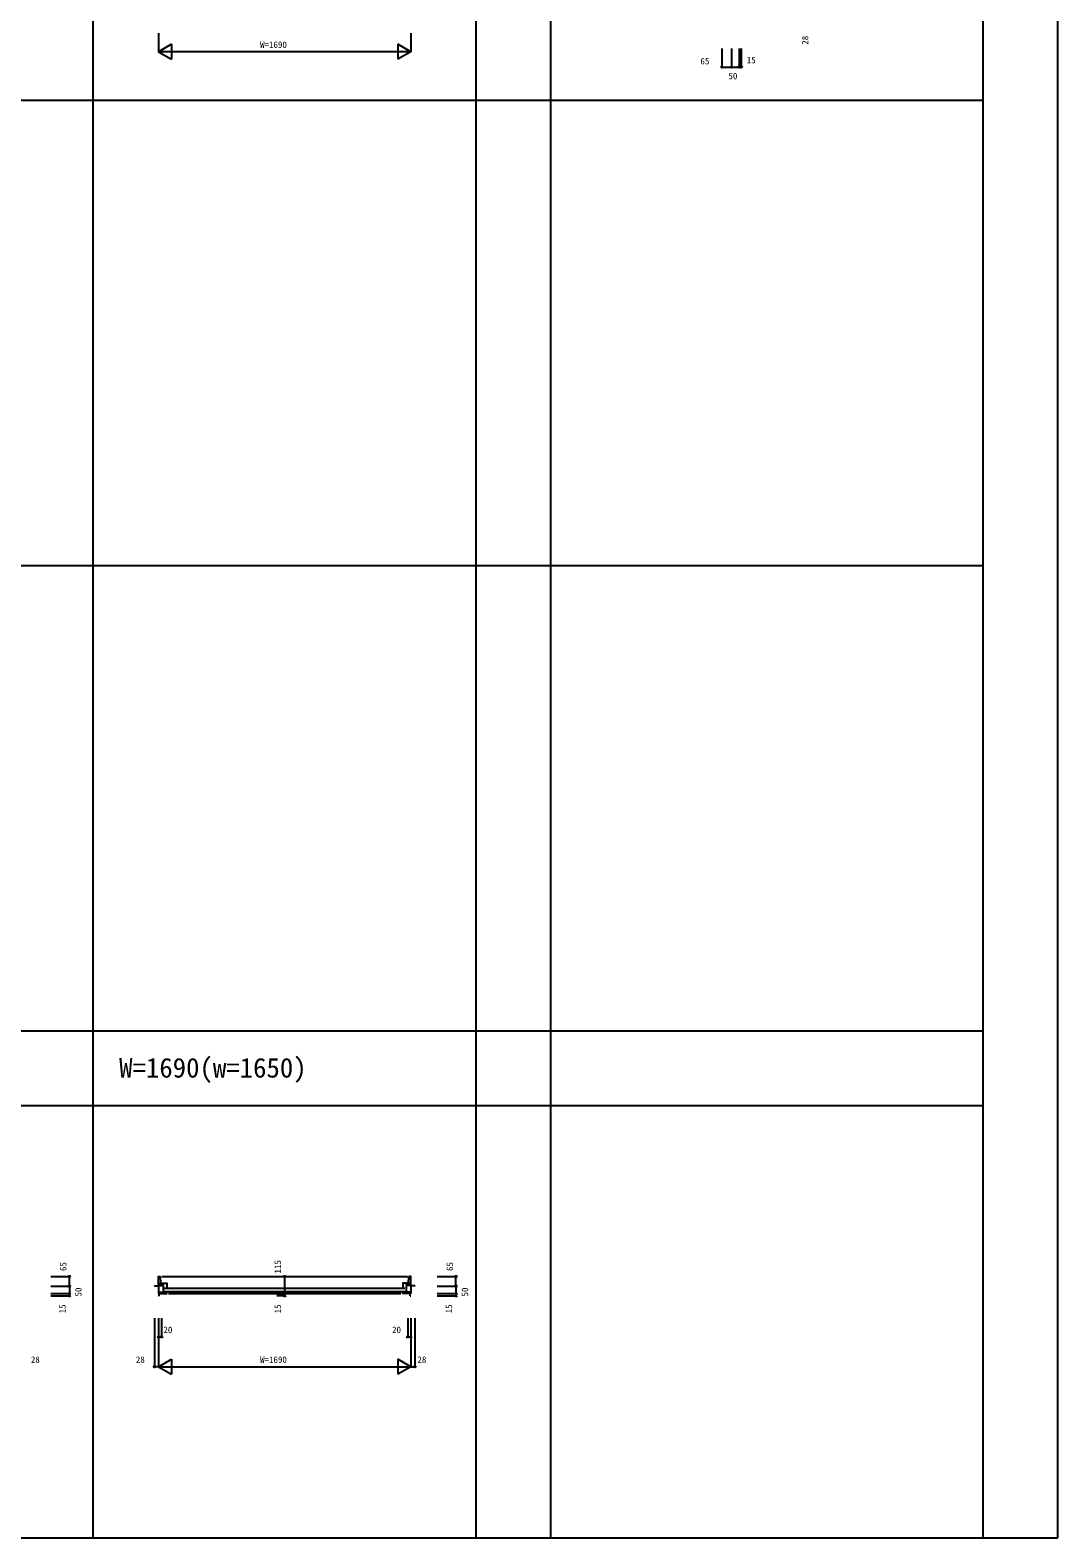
# Model space of a CAD drawing. Units: millimetres, scale not verified. Extents: x -13750 to 13750, y -10000 to 10000.
# Drawn here: x 6860 to 13750, y -10000 to 110 of the extents above; entities that cross this region are included whole.
import ezdxf
from ezdxf.enums import TextEntityAlignment as Align

# ---------------------------------------------------------------- set-up
doc = ezdxf.new("R2010")
doc.units = ezdxf.units.MM
doc.header["$LTSCALE"] = 50
for name, color, linetype in [('0-0_0', 3, 'Continuous'), ('0-2_YKK_B1', 4, 'Continuous'), ('0-4_YKK_F1', 7, 'Continuous'), ('0-6_YKK_N1', 2, 'Continuous')]:
    doc.layers.add(name, color=color, linetype=linetype)
doc.styles.add('ＭＳ ゴシック', font='')
doc.styles.get('ＭＳ ゴシック').set_extended_font_data('MS Gothic')

msp = doc.modelspace()

# ---------------------------------------------------------------- linework, layer by layer
at = {"layer": '0-2_YKK_B1'}
for p, q in [((7735.76, -8292.5), (7733.4, -8247.5)), ((7743.4, -8247.5), (9389.4, -8247.5)), ((9397.04, -8292.5), (9399.4, -8247.5)), ((7693.4, -8309.1), (7693.4, -8312.5)), ((7721.4, -8294.1), (7742.2, -8294.1)), ((7721.4, -8308.6), (7751.4, -8308.6)), ((7721.4, -8309.1), (7721.4, -8362.5)), ((7721.4, -8352.5), (7751.4, -8352.5)), ((7725.4, -8362.5), (7721.4, -8362.5)), ((7725.4, -8377.5), (7721.4, -8377.5)), ((7725.4, -8377.5), (7725.4, -8362.5)), ((7725.4, -8362.5), (7777.4, -8362.5)), ((7735.76, -8292.5), (7751.4, -8292.5)), ((7742.2, -8292.5), (7742.2, -8307)), ((7742.2, -8307), (7751.4, -8307)), ((7751.4, -8292.5), (7751.4, -8303.5)), ((7751.4, -8307), (7751.4, -8352.5)), ((7751.4, -8352.5), (7763.4, -8352.5)), ((7761.4, -8326.5), (9371.4, -8326.5)), ((7761.4, -8348.5), (9371.4, -8348.5)), ((7763.4, -8362.5), (7763.4, -8352.5)), ((7763.4, -8352.5), (7767.6, -8352.5)), ((7775.4, -8352.5), (7771.1, -8352.5)), ((7775.4, -8362.5), (7775.4, -8352.5)), ((7787.4, -8362.5), (9345.4, -8362.5)), ((9407.4, -8362.5), (9355.4, -8362.5)), ((9357.4, -8362.5), (9357.4, -8352.5)), ((9357.4, -8352.5), (9361.7, -8352.5)), ((9369.4, -8352.5), (9365.2, -8352.5)), ((9369.4, -8362.5), (9369.4, -8352.5)), ((9381.4, -8352.5), (9369.4, -8352.5)), ((9397.04, -8292.5), (9381.4, -8292.5)), ((9381.4, -8292.5), (9381.4, -8303.5)), ((9390.6, -8307), (9381.4, -8307)), ((9381.4, -8307), (9381.4, -8352.5)), ((9411.4, -8308.6), (9381.4, -8308.6)), ((9411.4, -8352.5), (9381.4, -8352.5)), ((9390.6, -8292.5), (9390.6, -8307)), ((9411.4, -8294.1), (9390.6, -8294.1)), ((9407.4, -8377.5), (9407.4, -8362.5)), ((9407.4, -8362.5), (9411.4, -8362.5)), ((9407.4, -8377.5), (9411.4, -8377.5)), ((9411.4, -8309.1), (9411.4, -8362.5)), ((9439.4, -8309.1), (9439.4, -8312.5))]:
    msp.add_line(p, q, dxfattribs=at)
for points in [[(7693.4, -8309.1), (7721.4, -8309.1), (7721.4, -8247.5), (7733.4, -8247.5)], [(9439.4, -8309.1), (9411.4, -8309.1), (9411.4, -8247.5), (9399.4, -8247.5)], [(7751.4, -8292.7), (7775.4, -8292.7), (7775.4, -8328.5)], [(9381.4, -8292.7), (9357.4, -8292.7), (9357.4, -8328.5)]]:
    msp.add_lwpolyline(points, dxfattribs=at)
at = {"layer": '0-4_YKK_F1'}
for p, q in [((13750, -10000), (13750, 10000)), ((7282.8, -10000), (7282.8, 9500)), ((9850, -10000), (9850, 9500)), ((10350, -10000), (10350, 9500)), ((13250, -10000), (13250, 9500)), ((-13750, -360), (13250, -360)), ((-13750, -3480), (13250, -3480)), ((-13750, -6600), (13250, -6600)), ((-13750, -7100), (13250, -7100)), ((-13750, -10000), (13750, -10000))]:
    msp.add_line(p, q, dxfattribs=at)
at = {"layer": '0-6_YKK_N1'}
for p, q in [((7721.4, 90), (7721.4, -35)), ((7808, 15), (7808, -85)), ((9324.8, 15), (9324.8, -85)), ((9411.4, -35), (7721.4, -35)), ((9411.4, -35), (9324.8, -85)), ((11497.5, -13), (11497.5, -138)), ((11562.5, -13), (11562.5, -138)), ((11612.5, -13), (11612.5, -138)), ((11627.5, -13), (11627.5, -138)), ((11497.5, -138), (11562.5, -138)), ((6997.5, -8247.5), (7122.5, -8247.5)), ((7122.5, -8312.5), (7122.5, -8247.5)), ((8566.4, -8362.5), (8566.4, -8247.5)), ((9589.4, -8247.5), (9714.4, -8247.5)), ((9714.4, -8312.5), (9714.4, -8247.5)), ((6997.5, -8312.5), (7122.5, -8312.5)), ((6997.5, -8362.5), (7122.5, -8362.5)), ((6997.5, -8377.5), (7122.5, -8377.5)), ((7122.5, -8312.5), (7122.5, -8362.5)), ((7122.5, -8362.5), (7122.5, -8377.5)), ((8566.4, -8377.5), (8514.4, -8377.5)), ((8566.4, -8377.5), (8566.4, -8362.5)), ((9589.4, -8312.5), (9714.4, -8312.5)), ((9589.4, -8362.5), (9714.4, -8362.5)), ((9589.4, -8377.5), (9714.4, -8377.5)), ((9714.4, -8312.5), (9714.4, -8362.5)), ((9714.4, -8362.5), (9714.4, -8377.5)), ((7693.4, -8527.5), (7693.4, -8852.5)), ((7741.4, -8527.5), (7741.4, -8652.5)), ((9391.4, -8527.5), (9391.4, -8652.5)), ((9411.4, -8527.5), (9411.4, -8852.5)), ((9439.4, -8527.5), (9439.4, -8852.5)), ((7741.4, -8652.5), (7721.4, -8652.5)), ((9391.4, -8652.5), (9411.4, -8652.5)), ((7721.4, -8852.5), (7693.4, -8852.5)), ((7721.4, -8852.5), (9411.4, -8852.5)), ((7721.4, -8852.5), (7808, -8902.5)), ((7808, -8802.5), (7808, -8902.5)), ((9411.4, -8852.5), (9324.8, -8802.5)), ((9324.8, -8802.5), (9324.8, -8902.5)), ((9411.4, -8852.5), (9324.8, -8902.5)), ((9411.4, -8852.5), (9439.4, -8852.5))]:
    msp.add_line(p, q, dxfattribs=at)
for points in [[(7808, 15), (7721.4, -35), (7808, -85)], [(9411.4, 90), (9411.4, -35), (9324.8, 15)], [(11562.5, -138), (11612.5, -138), (11627.5, -138)], [(7721.4, -8527.5), (7721.4, -8852.5), (7808, -8802.5)]]:
    msp.add_lwpolyline(points, dxfattribs=at)
for centre in [(11497.5, -138), (11562.5, -138), (11612.5, -138), (11627.5, -138), (7122.5, -8247.5), (8566.4, -8247.5), (9714.4, -8247.5), (7122.5, -8312.5), (7122.5, -8362.5), (7122.5, -8377.5), (8566.4, -8362.5), (8566.4, -8377.5), (9714.4, -8312.5), (9714.4, -8362.5), (9714.4, -8377.5), (7721.4, -8652.5), (7741.4, -8652.5), (9391.4, -8652.5), (9411.4, -8652.5), (7693.4, -8852.5), (9439.4, -8852.5)]:
    msp.add_circle(centre, 5, dxfattribs=at)

# ---------------------------------------------------------------- texts
at = {"layer": '0-0_0', "style": 'ＭＳ ゴシック'}
msp.add_text('W=1690(w=1650)', height=132, dxfattribs=at).set_placement((7456.4, -6953.37), align=Align.BOTTOM_LEFT)
at = {"layer": '0-6_YKK_N1', "style": 'ＭＳ ゴシック'}
for s, p in [('W=1690', (8401.4, -23)), ('65', (11353.98, -132.91)), ('15', (11664.56, -126)), ('50', (11541.59, -233.24)), ('20', (7753.68, -8640.5)), ('20', (9286.44, -8640.5)), ('28', (6864.68, -8840.5)), ('28', (7568.54, -8840.5)), ('W=1690', (8401.4, -8840.5)), ('28', (9456.58, -8840.5))]:
    msp.add_text(s, height=43.99, dxfattribs=at).set_placement(p, align=Align.BOTTOM_LEFT)
for s, p in [('28', (12090.5, 12.14)), ('65', (7116.33, -8210.67)), ('115', (8554.4, -8227.26)), ('65', (9708.23, -8210.67)), ('50', (7217.74, -8381.59)), ('50', (9809.64, -8381.59)), ('15', (7110.5, -8494.56)), ('15', (8554.4, -8494.45)), ('15', (9702.4, -8494.56))]:
    msp.add_text(s, height=43.99, rotation=90, dxfattribs=at).set_placement(p, align=Align.BOTTOM_LEFT)

doc.saveas('drawing.dxf')
